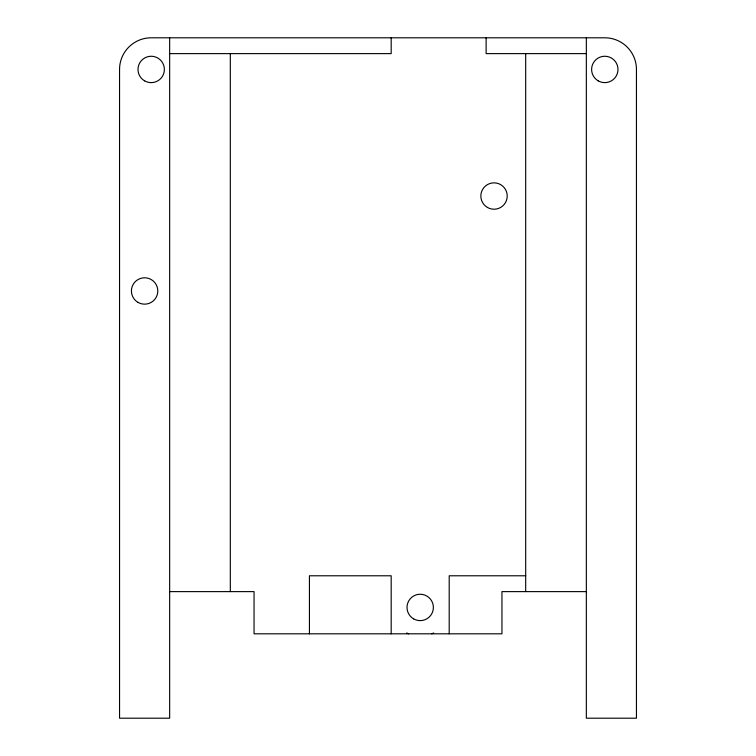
<?xml version="1.0" encoding="UTF-8"?>
<svg xmlns="http://www.w3.org/2000/svg" width="756" height="756" viewBox="0 0 756 756"><rect width="100%" height="100%" fill="white"/><g stroke="black" fill="none" stroke-linecap="round" stroke-linejoin="round"><path stroke-width="1.13" d="M431.685 633.812L433.698 632.98M169.656 53.619L391.183 53.619L391.183 37.8M586.344 53.619L486.127 53.619L486.127 37.8M525.685 575.788L449.206 575.788L449.206 633.812M169.656 591.617L254.054 591.617L254.054 633.812L501.946 633.812L501.946 591.617L586.344 591.617M406.7 632.98L408.703 633.812M586.344 37.8L586.344 718.2L636.448 718.2L636.448 69.448A31.648 31.648 0 0 0 604.8 37.8L151.2 37.8A31.648 31.648 0 0 0 119.552 69.448L119.552 718.2L169.656 718.2L169.656 37.8M525.685 53.619L525.685 591.617M391.183 633.812L391.183 575.788L309.431 575.788L309.431 633.812M230.315 53.619L230.315 591.617M487.44 207.456A13.183 13.183 0 0 0 507.219 196.031A13.183 13.183 0 0 0 487.44 184.615A13.183 13.183 0 0 0 487.44 207.456M413.598 618.852A13.183 13.183 0 0 0 433.377 607.437A13.183 13.183 0 0 0 413.598 596.021A13.183 13.183 0 0 0 413.598 618.852M144.604 80.864A13.183 13.183 0 0 0 164.383 69.448A13.183 13.183 0 0 0 144.604 58.023A13.183 13.183 0 0 0 144.604 80.864M598.204 80.864A13.183 13.183 0 0 0 617.983 69.448A13.183 13.183 0 0 0 598.204 58.023A13.183 13.183 0 0 0 598.204 80.864M138.017 302.391A13.183 13.183 0 0 0 157.796 290.975A13.183 13.183 0 0 0 138.017 279.55A13.183 13.183 0 0 0 138.017 302.391"/></g></svg>
